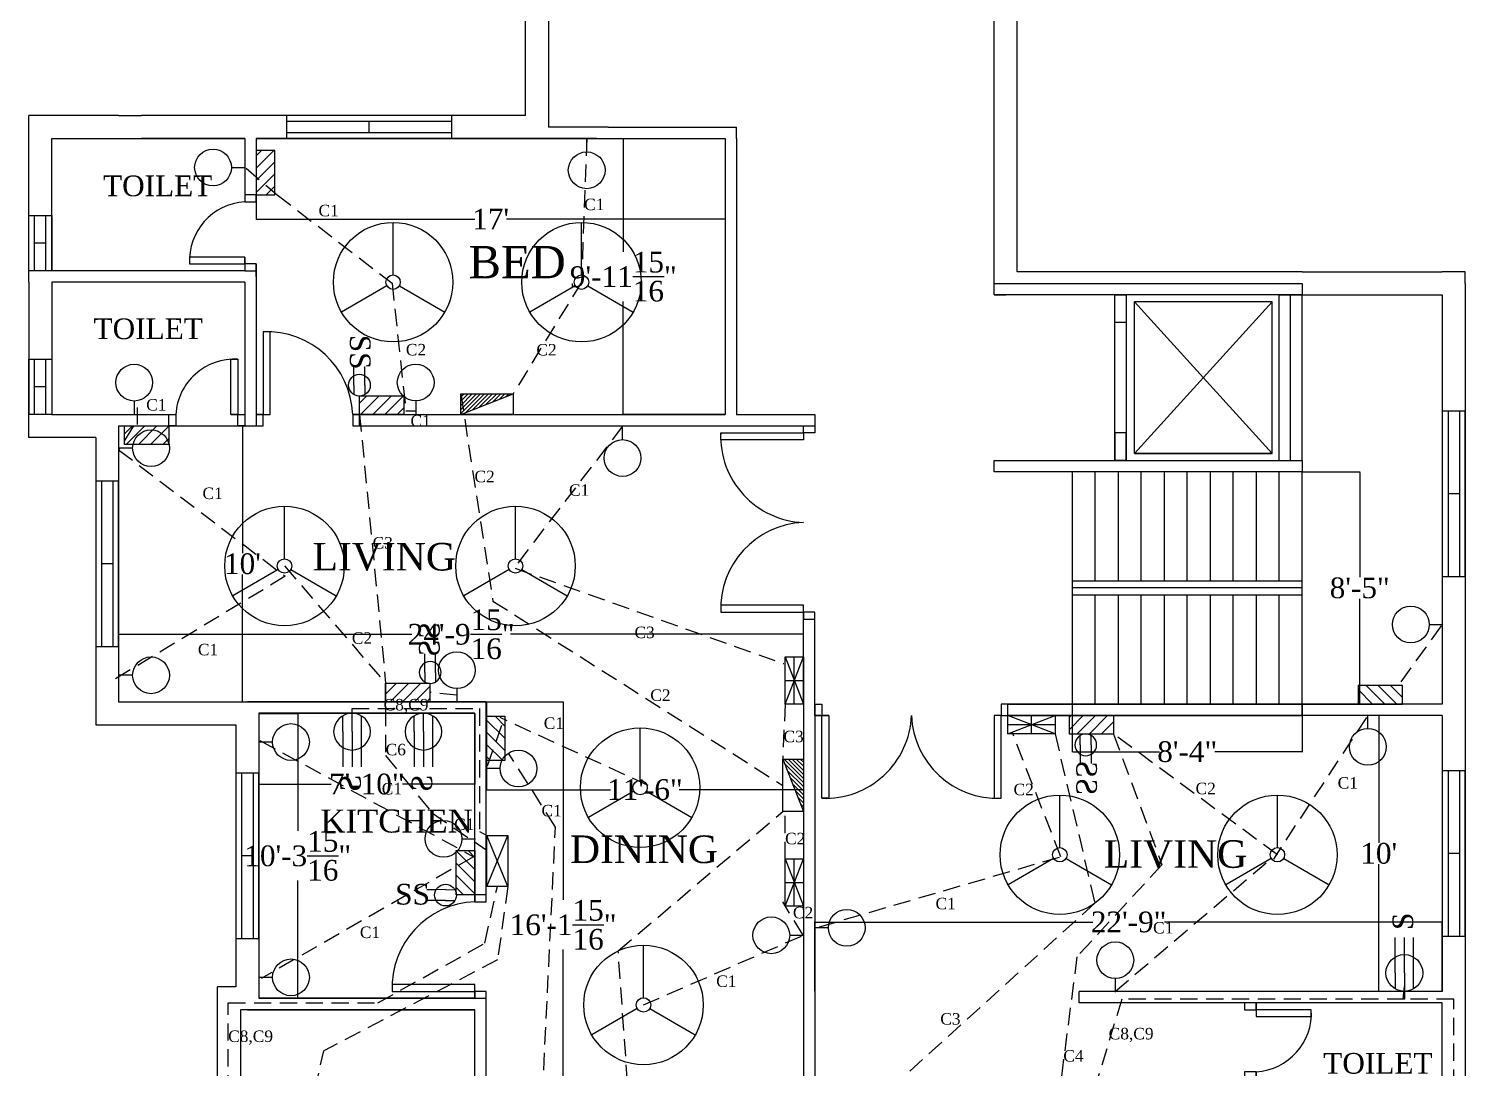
# Model space of a CAD drawing. Header units: inches. Extents: x -3370 to 1282, y -1825 to 213.
# Drawn here: x 56 to 682, y -966 to -514 of the extents above; entities that cross this region are included whole.
import ezdxf

# ---------------------------------------------------------------- set-up
doc = ezdxf.new("R2010")
doc.units = ezdxf.units.IN
doc.header["$MEASUREMENT"] = 0
doc.linetypes.add('HIDDEN', pattern=[0.375, 0.25, -0.125])
for name, color, linetype in [('Conduit', 5, 'HIDDEN'), ('Dimension & text', 7, 'Continuous'), ('Door', 6, 'Continuous'), ('Emergency', 1, 'HIDDEN'), ('Fittings and Fixture', 7, 'Continuous'), ('Window', 30, 'Continuous')]:
    doc.layers.add(name, color=color, linetype=linetype)
doc.styles.get("Standard").update_dxf_attribs({"font": 'Times New Roman.ttf'})
doc.dimstyles.get("Standard").update_dxf_attribs({"dimtxt": 9, "dimasz": 0.18, "dimexe": 0.18, "dimexo": 0.0625, "dimgap": 0.09, "dimtad": 0, "dimtih": 1, "dimtoh": 1, "dimdec": 4, "dimzin": 0, "dimdsep": 46, "dimlunit": 4, "dimtxsty": 'Standard', "dimcen": 0.09, "dimadec": 0, "dimazin": 0, "dimtfac": 1, "dimtdec": 4, "dimtofl": 0, "dimtmove": 0, "dimatfit": 3, "dimfxl": 1, "dimtolj": 1, "dimtzin": 0, "dimarcsym": 0})

# ---------------------------------------------------------------- blocks, each defined once
blk = doc.blocks.new('door_double')
at = {"layer": 'Door'}
for p, q in [((6, 36), (3, 36)), ((3, 36), (3, 0)), ((6, 0), (6, 36)), ((78, 0), (78, 36)), ((78, 36), (81, 36)), ((81, 36), (81, 0)), ((3, 0), (0, 0)), ((0, 0), (0, -5)), ((3, 0), (6, 0)), ((3, -5), (3, 0)), ((81, 0), (78, 0)), ((81, 0), (84, 0)), ((81, -5), (81, 0)), ((84, 0), (84, -5)), ((0, -5), (3, -5)), ((84, -5), (81, -5))]:
    blk.add_line(p, q, dxfattribs=at)
for centre, start, end in [((4.5, -1.5), 2.29061, 92.29061), ((79.5, -1.5), 87.70939, 177.70939)]:
    blk.add_arc(centre, 37.53, start, end, dxfattribs=at)
blk = doc.blocks.new('door_2m')
at = {"layer": 'Door'}
for p, q in [((6, 24), (3, 24)), ((3, 24), (3, 0)), ((6, 0), (6, 24)), ((3, 0), (0, 0)), ((0, 0), (0, -5)), ((3, 0), (6, 0)), ((3, -5), (3, 0)), ((33, 0), (30, 0)), ((30, 0), (30, -5)), ((33, -5), (33, 0)), ((0, -5), (3, -5)), ((30, -5), (33, -5))]:
    blk.add_line(p, q, dxfattribs=at)
blk.add_arc((4.5, -1.5), 25.54, 3.36646, 93.36646, dxfattribs=at)
blk = doc.blocks.new('door_3m')
at = {"layer": 'Door'}
for p, q in [((6, 36), (3, 36)), ((3, 36), (3, 0)), ((6, 0), (6, 36)), ((3, 0), (0, 0)), ((0, 0), (0, -5)), ((3, 0), (6, 0)), ((3, -5), (3, 0)), ((0, -5), (3, -5)), ((45, 0), (42, 0)), ((42, 0), (42, -5)), ((42, -5), (45, -5)), ((45, -5), (45, 0))]:
    blk.add_line(p, q, dxfattribs=at)
blk.add_arc((4.5, -1.5), 37.53, 2.29061, 92.29061, dxfattribs=at)
blk = doc.blocks.new('window_6')
at = {"layer": 'Window'}
for p, q in [((36, 10), (-36, 10)), ((-36, 10), (-36, 0)), ((36, 7.5), (-36, 7.5)), ((0, 2.5), (0, 7.5)), ((36, 5), (36, 10)), ((36, 2.5), (-36, 2.5)), ((-36, 0), (36, 0)), ((36, 0), (36, 5))]:
    blk.add_line(p, q, dxfattribs=at)
blk = doc.blocks.new('door_2')
at = {"layer": 'Door'}
for p, q in [((-6, 0), (-6, 24)), ((-6, 24), (-3, 24)), ((-3, 24), (-3, 0)), ((-33, -5), (-33, 0)), ((-33, 0), (-30, 0)), ((-30, 0), (-30, -5)), ((-3, 0), (-6, 0)), ((-3, 0), (0, 0)), ((-3, -5), (-3, 0)), ((0, 0), (0, -5)), ((-30, -5), (-33, -5)), ((0, -5), (-3, -5))]:
    blk.add_line(p, q, dxfattribs=at)
blk.add_arc((-4.5, -1.5), 25.54, 86.63354, 176.63354, dxfattribs=at)
blk = doc.blocks.new('window_t')
at = {"layer": 'Window'}
for p, q in [((0, 10), (24, 10)), ((0, 5), (0, 10)), ((0, 7.5), (24, 7.5)), ((12, 2.5), (12, 7.5)), ((24, 10), (24, 0)), ((0, 0), (0, 5)), ((0, 2.5), (24, 2.5)), ((24, 0), (0, 0))]:
    blk.add_line(p, q, dxfattribs=at)
blk = doc.blocks.new('*D32')
at = {"layer": 'Defpoints', "color": 0, "transparency": 16777216}
for p in [(155.38, -561.59), (359.38, -561.59), (359.38, -596.58)]:
    blk.add_point(p, dxfattribs=at)
at = {"layer": 'Dimension & text', "color": 0, "lineweight": -2, "transparency": 16777216}
for p, q in [((155.38, -561.65), (155.38, -596.76)), ((359.38, -561.65), (359.38, -596.76)), ((155.56, -596.58), (250.51, -596.58)), ((359.2, -596.58), (264.25, -596.58))]:
    blk.add_line(p, q, dxfattribs=at)
at = {"layer": 'Dimension & text', "color": 0, "transparency": 16777216}
for points in [[(155.56, -596.55), (155.56, -596.61), (155.38, -596.58)], [(359.2, -596.55), (359.2, -596.61), (359.38, -596.58)]]:
    blk.add_solid(points, dxfattribs=at)
at = {"layer": 'Dimension & text', "color": 0, "transparency": 16777216, "insert": (257.38, -596.58), "char_height": 9, "attachment_point": 5}
blk.add_mtext("\\A1;17'", dxfattribs=at)
blk = doc.blocks.new('*D33')
at = {"layer": 'Defpoints', "color": 0, "transparency": 16777216}
for p in [(315.13, -561.65), (359.38, -561.65), (359.38, -681.59)]:
    blk.add_point(p, dxfattribs=at)
at = {"layer": 'Dimension & text', "color": 0, "lineweight": -2, "transparency": 16777216}
for p, q in [((359.32, -561.65), (314.95, -561.65)), ((315.13, -561.83), (315.13, -610.8)), ((315.13, -681.41), (315.13, -632.43)), ((359.32, -681.59), (314.95, -681.59))]:
    blk.add_line(p, q, dxfattribs=at)
at = {"layer": 'Dimension & text', "color": 0, "transparency": 16777216}
for points in [[(315.1, -561.83), (315.16, -561.83), (315.13, -561.65)], [(315.1, -681.41), (315.16, -681.41), (315.13, -681.59)]]:
    blk.add_solid(points, dxfattribs=at)
at = {"layer": 'Dimension & text', "color": 0, "transparency": 16777216, "insert": (315.13, -621.62), "char_height": 9, "attachment_point": 5}
blk.add_mtext('\\A1;9\'-11{\\H1.000000x;\\S15/16;}"', dxfattribs=at)
blk = doc.blocks.new('*D34')
at = {"layer": 'Defpoints', "color": 0, "transparency": 16777216}
for p in [(95.52, -686.59), (95.52, -806.59), (149.37, -806.59)]:
    blk.add_point(p, dxfattribs=at)
at = {"layer": 'Dimension & text', "color": 0, "lineweight": -2, "transparency": 16777216}
for p, q in [((95.58, -686.59), (149.55, -686.59)), ((149.37, -686.77), (149.37, -741.92)), ((149.37, -806.41), (149.37, -751.25)), ((95.58, -806.59), (149.55, -806.59))]:
    blk.add_line(p, q, dxfattribs=at)
at = {"layer": 'Dimension & text', "color": 0, "transparency": 16777216}
for points in [[(149.34, -686.77), (149.4, -686.77), (149.37, -686.59)], [(149.34, -806.41), (149.4, -806.41), (149.37, -806.59)]]:
    blk.add_solid(points, dxfattribs=at)
at = {"layer": 'Dimension & text', "color": 0, "transparency": 16777216, "insert": (149.37, -746.59), "char_height": 9, "attachment_point": 5}
blk.add_mtext("\\A1;10'", dxfattribs=at)
blk = doc.blocks.new('*D35')
at = {"layer": 'Defpoints', "color": 0, "transparency": 16777216}
for p in [(393.52, -777.21), (95.58, -806.59), (393.52, -806.59)]:
    blk.add_point(p, dxfattribs=at)
at = {"layer": 'Dimension & text', "color": 0, "lineweight": -2, "transparency": 16777216}
for p, q in [((95.58, -806.52), (95.58, -777.03)), ((95.76, -777.21), (223.11, -777.21)), ((393.34, -777.21), (265.99, -777.21)), ((393.52, -806.52), (393.52, -777.03))]:
    blk.add_line(p, q, dxfattribs=at)
at = {"layer": 'Dimension & text', "color": 0, "transparency": 16777216}
for points in [[(95.76, -777.18), (95.76, -777.24), (95.58, -777.21)], [(393.34, -777.18), (393.34, -777.24), (393.52, -777.21)]]:
    blk.add_solid(points, dxfattribs=at)
at = {"layer": 'Dimension & text', "color": 0, "transparency": 16777216, "insert": (244.55, -777.21), "char_height": 9, "attachment_point": 5}
blk.add_mtext('\\A1;24\'-9{\\H1.000000x;\\S15/16;}"', dxfattribs=at)
blk = doc.blocks.new('*D36')
at = {"layer": 'Defpoints', "color": 0, "transparency": 16777216}
for p in [(255.52, -806.59), (393.52, -806.59), (393.52, -844.83)]:
    blk.add_point(p, dxfattribs=at)
at = {"layer": 'Dimension & text', "color": 0, "lineweight": -2, "transparency": 16777216}
for p, q in [((255.52, -806.65), (255.52, -845.01)), ((393.52, -806.65), (393.52, -845.01)), ((255.7, -844.83), (309.56, -844.83)), ((393.34, -844.83), (339.48, -844.83))]:
    blk.add_line(p, q, dxfattribs=at)
at = {"layer": 'Dimension & text', "color": 0, "transparency": 16777216}
for points in [[(255.7, -844.8), (255.7, -844.86), (255.52, -844.83)], [(393.34, -844.8), (393.34, -844.86), (393.52, -844.83)]]:
    blk.add_solid(points, dxfattribs=at)
at = {"layer": 'Dimension & text', "color": 0, "transparency": 16777216, "insert": (324.52, -844.83), "char_height": 9, "attachment_point": 5}
blk.add_mtext('\\A1;11\'-6"', dxfattribs=at)
blk = doc.blocks.new('*D37')
at = {"layer": 'Defpoints', "color": 0, "transparency": 16777216}
for p in [(156.52, -811.59), (250.52, -811.59), (250.52, -842.44)]:
    blk.add_point(p, dxfattribs=at)
at = {"layer": 'Dimension & text', "color": 0, "lineweight": -2, "transparency": 16777216}
for p, q in [((156.52, -811.65), (156.52, -842.62)), ((250.52, -811.65), (250.52, -842.62)), ((156.7, -842.44), (188.03, -842.44)), ((250.34, -842.44), (219.01, -842.44))]:
    blk.add_line(p, q, dxfattribs=at)
at = {"layer": 'Dimension & text', "color": 0, "transparency": 16777216}
for points in [[(156.7, -842.41), (156.7, -842.47), (156.52, -842.44)], [(250.34, -842.41), (250.34, -842.47), (250.52, -842.44)]]:
    blk.add_solid(points, dxfattribs=at)
at = {"layer": 'Dimension & text', "color": 0, "transparency": 16777216, "insert": (203.52, -842.44), "char_height": 9, "attachment_point": 5}
blk.add_mtext('\\A1;7\'-10"', dxfattribs=at)
blk = doc.blocks.new('*D38')
at = {"layer": 'Defpoints', "color": 0, "transparency": 16777216}
for p in [(156.52, -811.65), (156.52, -935.59), (173.45, -935.59)]:
    blk.add_point(p, dxfattribs=at)
at = {"layer": 'Dimension & text', "color": 0, "lineweight": -2, "transparency": 16777216}
for p, q in [((156.58, -811.65), (173.63, -811.65)), ((173.45, -811.83), (173.45, -862.81)), ((173.45, -935.41), (173.45, -884.42)), ((156.58, -935.59), (173.63, -935.59))]:
    blk.add_line(p, q, dxfattribs=at)
at = {"layer": 'Dimension & text', "color": 0, "transparency": 16777216}
for points in [[(173.42, -811.83), (173.48, -811.83), (173.45, -811.65)], [(173.42, -935.41), (173.48, -935.41), (173.45, -935.59)]]:
    blk.add_solid(points, dxfattribs=at)
at = {"layer": 'Dimension & text', "color": 0, "transparency": 16777216, "insert": (173.45, -873.62), "char_height": 9, "attachment_point": 5}
blk.add_mtext('\\A1;10\'-3{\\H1.000000x;\\S15/16;}"', dxfattribs=at)
blk = doc.blocks.new('*D39')
at = {"layer": 'Defpoints', "color": 0, "transparency": 16777216}
for p in [(255.52, -806.65), (255.52, -1000.59), (288.92, -1000.59)]:
    blk.add_point(p, dxfattribs=at)
at = {"layer": 'Dimension & text', "color": 0, "lineweight": -2, "transparency": 16777216}
for p, q in [((255.58, -806.65), (289.1, -806.65)), ((288.92, -806.83), (288.92, -892.81)), ((288.92, -1000.41), (288.92, -914.42)), ((255.58, -1000.59), (289.1, -1000.59))]:
    blk.add_line(p, q, dxfattribs=at)
at = {"layer": 'Dimension & text', "color": 0, "transparency": 16777216}
for points in [[(288.89, -806.83), (288.95, -806.83), (288.92, -806.65)], [(288.89, -1000.41), (288.95, -1000.41), (288.92, -1000.59)]]:
    blk.add_solid(points, dxfattribs=at)
at = {"layer": 'Dimension & text', "color": 0, "transparency": 16777216, "insert": (288.92, -903.62), "char_height": 9, "attachment_point": 5}
blk.add_mtext('\\A1;16\'-1{\\H1.000000x;\\S15/16;}"', dxfattribs=at)
blk = doc.blocks.new('*D40')
at = {"layer": 'Defpoints', "color": 0, "transparency": 16777216}
for p in [(671.52, -812.59), (643.85, -932.59), (671.52, -932.59)]:
    blk.add_point(p, dxfattribs=at)
at = {"layer": 'Dimension & text', "color": 0, "lineweight": -2, "transparency": 16777216}
for p, q in [((671.45, -812.59), (643.67, -812.59)), ((643.85, -812.77), (643.85, -867.92)), ((643.85, -932.41), (643.85, -877.25)), ((671.45, -932.59), (643.67, -932.59))]:
    blk.add_line(p, q, dxfattribs=at)
at = {"layer": 'Dimension & text', "color": 0, "transparency": 16777216}
for points in [[(643.82, -812.77), (643.88, -812.77), (643.85, -812.59)], [(643.82, -932.41), (643.88, -932.41), (643.85, -932.59)]]:
    blk.add_solid(points, dxfattribs=at)
at = {"layer": 'Dimension & text', "color": 0, "transparency": 16777216, "insert": (643.85, -872.59), "char_height": 9, "attachment_point": 5}
blk.add_mtext("\\A1;10'", dxfattribs=at)
blk = doc.blocks.new('*D41')
at = {"layer": 'Defpoints', "color": 0, "transparency": 16777216}
for p in [(398.52, -902.43), (398.52, -932.59), (671.52, -932.59)]:
    blk.add_point(p, dxfattribs=at)
at = {"layer": 'Dimension & text', "color": 0, "lineweight": -2, "transparency": 16777216}
for p, q in [((398.52, -932.52), (398.52, -902.25)), ((398.7, -902.43), (519.42, -902.43)), ((671.34, -902.43), (550.61, -902.43)), ((671.52, -932.52), (671.52, -902.25))]:
    blk.add_line(p, q, dxfattribs=at)
at = {"layer": 'Dimension & text', "color": 0, "transparency": 16777216}
for points in [[(398.7, -902.4), (398.7, -902.46), (398.52, -902.43)], [(671.34, -902.4), (671.34, -902.46), (671.52, -902.43)]]:
    blk.add_solid(points, dxfattribs=at)
at = {"layer": 'Dimension & text', "color": 0, "transparency": 16777216, "insert": (535.02, -902.43), "char_height": 9, "attachment_point": 5}
blk.add_mtext('\\A1;22\'-9"', dxfattribs=at)
blk = doc.blocks.new('Fan')
at = {"layer": 'Fittings and Fixture'}
for p, q in [((0, 3.13), (0, 26)), ((-2.71, -1.57), (-22.52, -13)), ((2.71, -1.57), (22.52, -13))]:
    blk.add_line(p, q, dxfattribs=at)
for radius in [26, 3.13]:
    blk.add_circle((0, 0), radius, dxfattribs=at)
blk = doc.blocks.new('Light (Wall Bracket)')
at = {"layer": 'Fittings and Fixture'}
blk.add_line((5.85, 0), (0, 0), dxfattribs=at)
blk.add_circle((13.85, 0), 8, dxfattribs=at)
blk = doc.blocks.new('*D69')
at = {"layer": 'Defpoints', "color": 0, "transparency": 16777216}
for p in [(610.52, -706.59), (610.52, -807.59), (635.58, -807.59)]:
    blk.add_point(p, dxfattribs=at)
at = {"layer": 'Dimension & text', "color": 0, "lineweight": -2, "transparency": 16777216}
for p, q in [((610.58, -706.59), (635.76, -706.59)), ((635.58, -706.77), (635.58, -752.42)), ((635.58, -807.41), (635.58, -761.75)), ((610.58, -807.59), (635.76, -807.59))]:
    blk.add_line(p, q, dxfattribs=at)
at = {"layer": 'Dimension & text', "color": 0, "transparency": 16777216}
for points in [[(635.55, -706.77), (635.61, -706.77), (635.58, -706.59)], [(635.55, -807.41), (635.61, -807.41), (635.58, -807.59)]]:
    blk.add_solid(points, dxfattribs=at)
at = {"layer": 'Dimension & text', "color": 0, "transparency": 16777216, "insert": (635.58, -757.09), "char_height": 9, "attachment_point": 5}
blk.add_mtext('\\A1;8\'-5"', dxfattribs=at)
blk = doc.blocks.new('*D70')
at = {"layer": 'Defpoints', "color": 0, "transparency": 16777216}
for p in [(510.52, -807.59), (610.52, -807.59), (610.52, -828.36)]:
    blk.add_point(p, dxfattribs=at)
at = {"layer": 'Dimension & text', "color": 0, "lineweight": -2, "transparency": 16777216}
for p, q in [((510.52, -807.65), (510.52, -828.54)), ((610.52, -807.65), (610.52, -828.54)), ((510.7, -828.36), (548.5, -828.36)), ((610.34, -828.36), (572.53, -828.36))]:
    blk.add_line(p, q, dxfattribs=at)
at = {"layer": 'Dimension & text', "color": 0, "transparency": 16777216}
for points in [[(510.7, -828.33), (510.7, -828.39), (510.52, -828.36)], [(610.34, -828.33), (610.34, -828.39), (610.52, -828.36)]]:
    blk.add_solid(points, dxfattribs=at)
at = {"layer": 'Dimension & text', "color": 0, "transparency": 16777216, "insert": (560.52, -828.36), "char_height": 9, "attachment_point": 5}
blk.add_mtext('\\A1;8\'-4"', dxfattribs=at)
blk = doc.blocks.new('Switch Board')
at = {"layer": 'Fittings and Fixture', "ltscale": 50}
h = blk.add_hatch(dxfattribs=at)
h.set_pattern_fill('ANSI31', color=256, scale=30)
h.set_pattern_definition([(45, (20.4854, 50.2736), (-2.65165, 2.65165), [])])
h.paths.add_polyline_path([(0, 8.08), (0, 0), (19.27, 0), (19.27, 8.08)])
blk.add_lwpolyline([(0, 8.08), (19.27, 8.08), (19.27, 0), (0, 0)], close=True, dxfattribs=at)
blk = doc.blocks.new('ESDB')
at = {"ltscale": 30}
h = blk.add_hatch(dxfattribs=at)
h.set_pattern_fill('ANSI31', color=256, scale=10)
h.set_pattern_definition([(45, (-1057.3712, 87.1568), (-0.8838835, 0.8838835), [])])
h.paths.add_polyline_path([(0, 9.01), (0, 0), (22.8, 9.01)])
blk.add_line((0, 0), (22.8, 9.01), dxfattribs=at)
blk.add_lwpolyline([(0, 9.01), (22.8, 9.01), (22.8, 0), (0, 0)], close=True, dxfattribs=at)
blk = doc.blocks.new('Socket 2pin SB level')
at = {"ltscale": 30}
for p, q in [((-8.8, 2.21), (-12.75, 2.21)), ((-4.71, 2.26), (-8.8, 2.21)), ((-4.71, 2.26), (-0.56, 2.24)), ((-8.78, -2.48), (-12.82, -2.48)), ((-4.64, -2.48), (-8.78, -2.48)), ((-4.64, -2.48), (-0.57, -2.48))]:
    blk.add_line(p, q, dxfattribs=at)
blk.add_circle((-4.67, -0.11), 4.74, dxfattribs=at)
at = {"layer": 'Fittings and Fixture', "insert": (-26.6, 4.77), "char_height": 9, "width": 15.6517, "attachment_point": 1}
blk.add_mtext('SS', dxfattribs=at)
blk = doc.blocks.new('Socket 3pin')
at = {"layer": 'Fittings and Fixture'}
for p, q in [((8, 0), (0, 0)), ((8, 4), (1.07, 4)), ((8, 4), (23.37, 4)), ((8, 0), (23.37, 0)), ((1.07, -4), (23.37, -4))]:
    blk.add_line(p, q, dxfattribs=at)
blk.add_circle((8, 0), 8, dxfattribs=at)
at = {"layer": 'Fittings and Fixture', "insert": (26.7, 5.16), "char_height": 9, "width": 15.6517, "attachment_point": 1}
blk.add_mtext('S', dxfattribs=at)
blk = doc.blocks.new('Emergency Switch Board')
at = {"ltscale": 30}
for p, q in [((0, 8), (20.5, 0)), ((20.5, 8), (0, 0)), ((10.25, 8), (10.25, 0)), ((0, 4), (20.5, 4))]:
    blk.add_line(p, q, dxfattribs=at)
blk.add_lwpolyline([(0, 8), (20.5, 8), (20.5, 0), (0, 0)], close=True, dxfattribs=at)
blk = doc.blocks.new('SDB')
at = {"ltscale": 30}
for p, q in [((0, 9.26), (22.22, 0)), ((0, 0), (22.22, 9.26))]:
    blk.add_line(p, q, dxfattribs=at)
blk.add_lwpolyline([(0, 9.26), (22.22, 9.26), (22.22, 0), (0, 0)], close=True, dxfattribs=at)

msp = doc.modelspace()

# ---------------------------------------------------------------- linework, layer by layer
for p, q in [((282.51639, -496.58546), (282.51639, -556.58546)), ((476.51639, -624.58546), (476.51639, -496.58546)), ((272.51639, -551.58546), (272.51639, -501.58546)), ((486.51639, -619.58546), (486.51639, -501.58546)), ((95.51639, -551.58546), (56.38339, -551.58546)), ((56.38339, -624.08546), (56.38339, -551.58546)), ((95.51639, -551.58546), (105.51639, -551.58546)), ((272.51639, -551.58546), (105.51639, -551.58546)), ((66.38339, -619.08546), (66.38339, -561.58546)), ((66.38339, -561.58546), (105.51639, -561.58546)), ((105.51639, -561.58546), (105.51639, -561.58546)), ((105.51639, -561.58546), (150.38339, -561.58546)), ((150.38339, -561.58546), (105.51639, -561.58546)), ((150.38339, -561.58546), (150.38339, -589.08546)), ((303.51639, -561.58546), (155.38339, -561.58546)), ((155.38339, -561.58546), (155.38339, -589.08546)), ((155.38339, -561.58546), (359.38339, -561.58546)), ((308.51639, -556.58546), (282.51639, -556.58546)), ((303.51639, -561.58546), (308.51639, -561.58546)), ((308.51639, -556.58546), (364.38339, -556.58546)), ((308.51639, -561.58546), (359.38339, -561.58546)), ((359.38339, -561.58546), (359.38339, -681.58546)), ((364.38339, -561.58546), (364.38339, -556.58546)), ((364.38339, -561.58546), (364.38339, -681.58546)), ((150.38339, -613.08546), (150.38339, -619.08546)), ((155.38339, -616.08546), (155.38339, -681.58546)), ((56.38339, -624.08546), (56.38339, -681.58546)), ((150.38339, -619.08546), (66.38339, -619.08546)), ((150.38339, -624.08546), (66.38339, -624.08546)), ((150.38339, -624.08546), (66.38339, -624.08546)), ((66.38339, -624.08546), (66.38339, -681.58546)), ((150.38339, -624.08546), (150.38339, -681.58546)), ((155.38339, -621.58546), (155.38339, -619.08546)), ((155.38339, -621.58546), (155.38339, -624.08546)), ((476.51639, -624.58546), (481.51639, -624.58546)), ((610.51639, -619.58546), (486.51639, -619.58546)), ((610.51639, -619.58546), (671.51639, -619.58546)), ((681.51639, -619.58546), (671.51639, -619.58546)), ((681.51639, -624.58546), (681.51639, -619.58546)), ((681.51639, -624.58546), (681.51639, -807.58546)), ((476.51639, -629.58546), (481.51639, -629.58546)), ((528.97484, -701.58546), (528.97484, -629.58546)), ((528.97484, -629.58546), (533.97484, -629.58546)), ((533.97484, -629.58546), (533.97484, -701.58546)), ((533.97484, -629.58546), (533.97484, -641.58546)), ((600.51639, -701.58546), (600.51639, -629.58546)), ((600.51639, -629.58546), (610.51639, -629.58546)), ((605.51639, -701.58546), (605.51639, -629.58546)), ((610.51639, -701.58546), (610.51639, -629.58546)), ((610.51639, -629.58546), (671.51639, -629.58546)), ((671.51639, -629.58546), (671.51639, -807.58546)), ((597.51639, -632.58546), (537.51639, -632.58546)), ((537.51639, -698.58546), (537.51639, -632.58546)), ((537.51639, -632.58546), (597.51639, -698.58546)), ((537.51639, -698.58546), (597.51639, -632.58546)), ((597.51639, -698.58546), (597.51639, -632.58546)), ((533.97484, -641.58546), (528.97484, -641.58546)), ((56.38339, -691.58546), (56.38339, -681.58546)), ((66.38339, -681.58546), (100.51639, -681.58546)), ((95.51639, -686.58546), (95.51639, -806.58546)), ((100.51639, -681.58546), (105.51639, -681.58546)), ((100.51639, -686.58546), (105.51639, -686.58546)), ((105.51639, -681.58546), (120.38339, -681.58546)), ((105.51639, -686.58546), (120.38339, -686.58546)), ((144.38339, -681.58546), (150.38339, -681.58546)), ((147.38339, -686.58546), (158.38339, -686.58546)), ((155.38339, -681.58546), (161.38339, -681.58546)), ((197.38339, -681.58546), (261.51639, -681.58546)), ((197.38339, -686.58546), (261.51639, -686.58546)), ((261.51639, -681.58546), (338.51639, -681.58546)), ((261.51639, -686.58546), (338.51639, -686.58546)), ((338.51639, -681.58546), (359.38339, -681.58546)), ((338.51639, -686.58546), (393.51639, -686.58546)), ((364.38339, -681.58546), (393.51639, -681.58546)), ((393.51639, -681.58546), (398.51639, -681.58546)), ((393.51639, -686.58546), (398.51639, -686.58546)), ((398.51639, -681.58546), (398.51639, -686.58546)), ((85.51639, -691.58546), (56.38339, -691.58546)), ((85.51639, -691.58546), (85.51639, -806.58546)), ((393.51639, -689.58546), (393.51639, -692.58546)), ((533.97484, -689.58546), (528.97484, -689.58546)), ((528.97484, -689.58546), (528.97484, -701.58546)), ((533.97484, -701.58546), (533.97484, -689.58546)), ((537.51639, -698.58546), (597.51639, -698.58546)), ((533.97484, -701.58546), (528.97484, -701.58546)), ((600.51639, -701.58546), (610.51639, -701.58546)), ((393.51639, -807.58546), (393.51639, -764.58546)), ((398.51639, -807.58546), (398.51639, -767.58546)), ((85.51639, -806.58546), (85.51639, -811.58546)), ((85.51639, -811.58546), (85.51639, -816.58546)), ((95.51639, -806.58546), (255.51639, -806.58546)), ((156.51639, -811.58546), (250.51639, -811.58546)), ((255.51639, -806.58546), (255.51639, -811.58546)), ((393.51639, -807.58546), (393.51639, -1000.58546)), ((398.51639, -807.58546), (398.51639, -812.58546)), ((398.51639, -812.58546), (398.51639, -1000.58546)), ((398.51639, -812.58546), (401.51639, -812.58546)), ((404.51639, -812.58546), (398.51639, -812.58546)), ((671.51639, -807.58546), (482.51639, -807.58546)), ((671.51639, -812.58546), (482.51639, -812.58546)), ((671.51639, -807.58546), (610.51639, -807.58546)), ((671.51639, -812.58546), (671.51639, -932.58546)), ((681.51639, -807.58546), (681.51639, -1500.58546)), ((85.51639, -816.58546), (90.51639, -816.58546)), ((90.51639, -816.58546), (95.51639, -816.58546)), ((95.51639, -816.58546), (146.51639, -816.58546)), ((138.51639, -1131.58546), (138.51639, -930.58546)), ((146.51639, -930.58546), (138.51639, -930.58546)), ((250.51639, -932.58546), (250.51639, -929.58546)), ((250.51639, -935.58546), (255.51639, -935.58546)), ((671.51639, -932.58546), (513.51639, -932.58546)), ((513.51639, -937.58546), (513.51639, -932.58546)), ((585.51639, -937.58546), (513.51639, -937.58546)), ((585.51639, -937.58546), (513.51639, -937.58546)), ((590.51639, -937.58546), (585.51639, -937.58546)), ((671.51639, -937.58546), (590.51639, -937.58546)), ((590.51639, -940.58546), (590.51639, -943.58546))]:
    msp.add_line(p, q)
at = {"color": 1}
for p, q in [((610.51639, -706.58546), (510.51639, -706.58546)), ((520.51639, -706.58546), (510.51639, -706.58546)), ((510.51639, -706.58546), (510.51639, -807.58546)), ((520.51639, -754.08546), (520.51639, -706.58546)), ((540.51639, -706.58546), (530.51639, -706.58546)), ((530.51639, -706.58546), (530.51639, -754.08546)), ((540.51639, -754.08546), (540.51639, -706.58546)), ((560.51639, -706.58546), (550.51639, -706.58546)), ((550.51639, -706.58546), (550.51639, -754.08546)), ((560.51639, -754.08546), (560.51639, -706.58546)), ((580.51639, -706.58546), (570.51639, -706.58546)), ((570.51639, -706.58546), (570.51639, -754.08546)), ((580.51639, -754.08546), (580.51639, -706.58546)), ((600.51639, -706.58546), (590.51639, -706.58546)), ((590.51639, -706.58546), (590.51639, -754.08546)), ((600.51639, -754.08546), (600.51639, -706.58546)), ((610.51639, -807.58546), (610.51639, -706.58546)), ((610.51639, -754.08546), (510.51639, -754.08546)), ((510.51639, -754.08546), (510.51639, -760.08546)), ((610.51639, -757.08546), (610.51639, -754.08546)), ((610.51639, -757.08546), (510.51639, -757.08546)), ((510.51639, -760.08546), (610.51639, -760.08546)), ((520.51639, -807.58546), (520.51639, -760.08546)), ((530.51639, -760.08546), (530.51639, -807.58546)), ((540.51639, -807.58546), (540.51639, -760.08546)), ((550.51639, -760.08546), (550.51639, -807.58546)), ((560.51639, -807.58546), (560.51639, -760.08546)), ((570.51639, -760.08546), (570.51639, -807.58546)), ((580.51639, -807.58546), (580.51639, -760.08546)), ((590.51639, -760.08546), (590.51639, -807.58546)), ((600.51639, -807.58546), (600.51639, -760.08546)), ((610.51639, -760.08546), (610.51639, -757.08546)), ((610.51639, -807.58546), (482.51639, -807.58546)), ((482.51639, -812.58546), (610.51639, -812.58546)), ((610.51639, -807.58546), (510.51639, -807.58546)), ((530.51639, -807.58546), (520.51639, -807.58546)), ((550.51639, -807.58546), (540.51639, -807.58546)), ((570.51639, -807.58546), (560.51639, -807.58546)), ((590.51639, -807.58546), (580.51639, -807.58546)), ((610.51639, -807.58546), (600.51639, -807.58546)), ((610.51639, -812.58546), (610.51639, -807.58546))]:
    msp.add_line(p, q, dxfattribs=at)
for points in [[(610.51639, -629.58546), (476.51639, -629.58546), (476.51639, -624.58546), (610.51639, -624.58546)], [(610.51639, -706.58546), (476.51639, -706.58546), (476.51639, -701.58546), (610.51639, -701.58546)]]:
    msp.add_lwpolyline(points, close=True, dxfattribs=at)
for points in [[(95.51639, -686.58546), (105.51639, -686.58546)], [(255.51639, -893.58546), (255.51639, -806.58546), (151.51639, -806.58546)], [(250.51639, -893.58546), (250.51639, -811.58546), (156.51639, -811.58546), (156.51639, -935.58546), (250.51639, -935.58546), (250.51639, -929.58546)], [(146.51639, -816.58546), (146.51639, -930.58546)], [(250.51639, -935.58546), (156.51639, -935.58546)], [(255.51639, -940.58546), (255.51639, -932.58546)], [(255.51639, -985.58546), (255.51639, -935.58546)], [(671.51639, -932.58546), (585.51639, -932.58546)], [(585.51639, -937.58546), (585.51639, -940.58546)], [(590.51639, -967.58546), (590.51639, -991.58546), (671.51639, -991.58546), (671.51639, -937.58546), (590.51639, -937.58546), (590.51639, -943.58546)], [(250.51639, -985.58546), (250.51639, -940.58546), (148.51639, -940.58546), (148.51639, -1000.58546), (204.51639, -1000.58546)], [(151.51639, -940.58546), (250.51639, -940.58546)]]:
    msp.add_lwpolyline(points)
at = {"layer": 'Conduit', "ltscale": 30}
for p, q in [((151, -574.5), (164.5, -586)), ((164.5, -586), (214.5, -624.5)), ((214.5, -624.5), (220.5, -680)), ((103.5, -678.5), (103.5, -687)), ((220.5, -680), (225, -680)), ((102, -686.5), (95.5, -697)), ((200.38339, -681.58546), (211.69478, -798.50501)), ((95.5, -697), (168, -752)), ((167.69037, -747.513), (211.69478, -798.50501)), ((168, -752), (93.5, -797)), ((211.69478, -798.50501), (211.69478, -830.00833)), ((242.71414, -803.75341), (230.96882, -802.54524)), ((197.06945, -811.58546), (197.06945, -809.51425)), ((197.06945, -809.51425), (252.54695, -809.51425)), ((252.54695, -809.51425), (252.54695, -863.0655)), ((256, -834.5), (262.5, -816)), ((326, -843), (261.5, -813.5)), ((638.5, -813.5), (598, -875)), ((157, -823.5), (250, -874)), ((599.78212, -873.16063), (528.49706, -820.66591)), ((528.49706, -820.66591), (549.5, -877.5)), ((211.69478, -830.00833), (232.018, -855.0523)), ((285.60877, -861.07289), (265.17628, -828.90622)), ((232.018, -855.0523), (255.51639, -871.03274)), ((278.85524, -1000.58546), (285.60877, -861.07289)), ((252.54695, -863.0655), (255.68249, -864.70976)), ((250, -874), (157.5, -927)), ((529.22982, -932.58546), (597.06785, -874.72771)), ((549.5, -877.5), (512.5, -917.5)), ((254.91384, -911.60377), (260.31047, -886.93015)), ((264.93845, -886.93015), (260.38297, -918.82296)), ((208.35775, -937.60588), (254.91384, -911.60377)), ((260.38297, -918.82296), (184.76548, -958.45115)), ((512.5, -917.5), (497.26042, -1035.77961)), ((654.5, -936), (655, -930.5)), ((655, -930.5), (655, -936)), ((143.16977, -941.13525), (143.16977, -937.60588)), ((143.16977, -937.60588), (208.35775, -937.60588)), ((532, -936), (501.8884, -1035.77961)), ((655, -936), (532, -936)), ((676.5, -936), (654.5, -936)), ((676.5, -940), (676.5, -936)), ((143.16977, -1134.02049), (143.16977, -941.13525)), ((676.5, -996.58546), (676.5, -940)), ((170.91584, -1019.37285), (184.76548, -958.45115))]:
    msp.add_line(p, q, dxfattribs=at)
at = {"layer": 'Door', "color": 1}
for p, q in [((482.51639, -812.58546), (482.51639, -807.58546)), ((482.51639, -807.58546), (610.51639, -807.58546))]:
    msp.add_line(p, q, dxfattribs=at)
at = {"layer": 'Emergency', "ltscale": 30}
for p, q in [((299.19263, -561.58546), (296.93649, -624.03349)), ((296.93649, -624.03349), (267.17204, -672.57739)), ((244.36986, -672.57739), (258.34251, -762.77475)), ((314.79099, -686.68959), (268.21707, -747.513)), ((268, -748.5), (385, -790)), ((258.34251, -762.77475), (384.50831, -842.94929)), ((671, -773.5), (652, -800)), ((385.51639, -807.58546), (384.50831, -831.54821)), ((505.5, -874), (484.37262, -819.86108)), ((503.01639, -820.58546), (520.3212, -894.23233)), ((312.91208, -914.92765), (384.50831, -854.35038)), ((385.51639, -874.95634), (385.51639, -854.35038)), ((400.5, -904.5), (505.5, -874)), ((393.37733, -908.19319), (384.50831, -893.66597)), ((520.3212, -894.23233), (393.28719, -1009.58546)), ((323.90338, -938.49015), (393.37733, -908.19319)), ((322.51639, -1050.58546), (312.91208, -914.92765))]:
    msp.add_line(p, q, dxfattribs=at)
at = {"layer": 'Fittings and Fixture'}
msp.add_line((597.51639, -698.58546), (537.51639, -698.58546), dxfattribs=at)

# ---------------------------------------------------------------- block references
at = {"rotation": 90}
for name, p in [('door_2m', (150.38339, -619.08546)), ('window_t', (66.38339, -619.08546)), ('window_t', (66.38339, -681.58546)), ('door_3m', (250.51639, -935.58546))]:
    msp.add_blockref(name, p, dxfattribs=at)
for name, p in [('door_3m', (155.38339, -681.58546)), ('door_2', (150.38339, -681.58546))]:
    msp.add_blockref(name, p)
at = {"ltscale": 30}
for name, p, rotation in [('Socket 2pin SB level', (200.38339, -673.50501), 270.0000000000018), ('Emergency Switch Board', (393.51639, -807.58546), 90), ('Emergency Switch Board', (503.01639, -812.58546), 180.0000000000001), ('ESDB', (384.50831, -831.54821), 269.9999999999879), ('SDB', (264.93845, -886.93015), 90), ('Emergency Switch Board', (393.51639, -895.45634), 90), ('Socket 3pin', (655, -932.58546), 90)]:
    msp.add_blockref(name, p, dxfattribs=dict(at, rotation=rotation))
for name, p in [('ESDB', (244.36986, -681.58546)), ('Switch Board', (211.69478, -806.58546)), ('Switch Board', (509.22302, -820.66591)), ('Socket 2pin SB level', (242.43594, -890.58546))]:
    msp.add_blockref(name, p, dxfattribs=at)
at = {"ltscale": 30, "xscale": -1}
for name, p, rotation in [('Socket 2pin SB level', (230.96882, -798.50501), 89.99999999999825), ('Socket 3pin', (197.06945, -811.58546), 90), ('Socket 3pin', (228.12439, -811.58546), 90), ('Socket 2pin SB level', (516.47342, -820.66591), 269.9999999999811)]:
    msp.add_blockref(name, p, dxfattribs=dict(at, rotation=rotation))
at = {"layer": 'Conduit', "ltscale": 30, "rotation": 180}
msp.add_blockref('Light (Wall Bracket)', (671.64461, -773), dxfattribs=at)
at = {"layer": 'Conduit', "ltscale": 30, "xscale": -1}
msp.add_blockref('Switch Board', (654.13702, -807.58546), dxfattribs=at)
at = {"layer": 'Door', "rotation": 90}
msp.add_blockref('door_double', (393.51639, -770.58546), dxfattribs=at)
at = {"layer": 'Door', "color": 1}
for name, p, rotation in [('door_double', (482.51639, -812.58546), 180), ('door_2m', (590.51639, -937.58546), 270)]:
    msp.add_blockref(name, p, dxfattribs=dict(at, rotation=rotation))
at = {"layer": 'Fittings and Fixture'}
for p, rotation in [((299.19263, -561.50185), 270), ((150.42943, -574.14164), 180), ((102.30656, -681.58546), 90), ((224.78642, -681.55468), 90), ((314.79099, -686.68959), 270), ((242.71414, -806.67593), 90), ((639.1327, -812.36683), 270), ((250.75441, -866.19869), 180), ((393.37733, -908.19319), 180), ((529.22982, -932.90209), 90)]:
    msp.add_blockref('Light (Wall Bracket)', p, dxfattribs=dict(at, rotation=rotation))
at = {"layer": 'Fittings and Fixture', "ltscale": 50, "xscale": -1, "rotation": 269.9999999999995}
msp.add_blockref('Switch Board', (155.38339, -586.08546), dxfattribs=at)
at = {"layer": 'Fittings and Fixture'}
for name, p in [('Fan', (214.95354, -624.02081)), ('Fan', (296.93649, -624.03349)), ('Light (Wall Bracket)', (95.75746, -696.2885)), ('Fan', (167.69037, -747.513)), ('Fan', (268.21707, -747.513)), ('Light (Wall Bracket)', (95.75746, -795.07725)), ('Light (Wall Bracket)', (156.65407, -824.10434)), ('Fan', (322.4394, -843.93108)), ('Light (Wall Bracket)', (255.62067, -835.65905)), ('Fan', (505.0902, -873.16063)), ('Fan', (599.78212, -873.16063)), ('Light (Wall Bracket)', (398.4957, -904.92069)), ('Fan', (323.90338, -938.49015)), ('Light (Wall Bracket)', (156.65407, -926.49267))]:
    msp.add_blockref(name, p, dxfattribs=at)
at = {"layer": 'Fittings and Fixture', "ltscale": 50}
msp.add_blockref('Switch Board', (200.38339, -681.58546), dxfattribs=at)
for p, rotation in [((117.38339, -686.58546), 180.0000000000005), ((255.51639, -812.86298), 270), ((250.51639, -890.58546), 90.00000000000021)]:
    msp.add_blockref('Switch Board', p, dxfattribs=dict(at, rotation=rotation))
at = {"layer": 'Window'}
msp.add_blockref('window_6', (204.51639, -561.58546), dxfattribs=at)
at = {"layer": 'Window', "rotation": 90}
for p in [(681.51639, -716.08546), (95.51639, -746.58546), (156.51639, -873.58546), (681.51639, -872.58546)]:
    msp.add_blockref('window_6', p, dxfattribs=at)

# ---------------------------------------------------------------- texts
at = {"layer": 'Conduit', "ltscale": 30, "char_height": 5, "attachment_point": 1}
for s, insert in [('C1', (182.5, -590.38825)), ('C2', (220.5, -650.88825)), ('C1', (107.5, -674.88825)), ('C1', (222.5, -681.88825)), ('C1', (132, -713.38825)), ('C3', (206.03908, -734.93349)), ('C1', (130, -781.38825)), ('C2', (196.99505, -776.35932)), ('C8,C9', (210.81988, -805.35619)), ('C1', (280.5, -813.38825)), ('C6', (211.69478, -824.89658)), ('C1', (210, -841.88825)), ('C2', (564.13959, -841.80152)), ('C1', (626, -839.38825)), ('C1', (279.50361, -851.4616)), ('C1', (241.5, -857.38825)), ('C1', (200.5, -904.38825)), ('C1', (545.66192, -902.38825)), ('C8,C9', (143.16977, -949.61436)), ('C8,C9', (526.35606, -948.47284)), ('C4', (506.60466, -958.14404))]:
    msp.add_mtext_dynamic_manual_height_columns(s, width=6, gutter_width=1, heights=[0], dxfattribs=dict(at, insert=insert))
at = {"layer": 'Dimension & text', "attachment_point": 1}
for s, insert, char_height, width in [('TOILET', (88.71599, -577.62121), 9, 45.123414), ('BED', (247.78792, -608.30408), 14, 56.2497337), ('TOILET', (84.58811, -639.8072), 9, 45.123414), ('LIVING', (179.8856, -737.47461), 12, 115.0492539), ('KITCHEN', (183.33088, -853.46916), 10, 71.1429545), ('DINING', (291.91265, -864.74831), 12, 79.0477276), ('LIVING', (524.21083, -866.81605), 12, 115.0492539), ('TOILET', (619.72049, -959.38765), 9, 45.123414)]:
    msp.add_mtext(s, dxfattribs=dict(at, insert=insert, char_height=char_height, width=width))
at = {"layer": 'Emergency', "ltscale": 30, "char_height": 5, "attachment_point": 1}
for s, insert in [('C1', (298.06456, -587.69772)), ('C2', (277.31029, -650.93081)), ('C2', (250.35183, -706.08092)), ('C1', (291.50403, -711.98955)), ('C3', (320, -773.88825)), ('C2', (326.86729, -801.20842)), ('C3', (384.81303, -819.19299)), ('C2', (484.93612, -842.26035)), ('C2', (385.51639, -863.5913)), ('C1', (451, -891.88825)), ('C2', (388.94282, -895.81783)), ('C1', (355.54972, -925.65556)), ('C3', (453.07102, -942.05896))]:
    msp.add_mtext_dynamic_manual_height_columns(s, width=6, gutter_width=1, heights=[0], dxfattribs=dict(at, insert=insert))

# ---------------------------------------------------------------- dimensions: what is measured, and where the dimension line sits
at = {"layer": 'Dimension & text'}
for base, p1, p2, picture, middle in [((359.38339, -596.57718), (155.38339, -561.58546), (359.38339, -561.58546), '*D32', (257.38339, -596.57718)), ((393.51639, -777.21181), (95.57889, -806.58546), (393.51639, -806.58546), '*D35', (244.54764, -777.21181)), ((250.51639, -842.43859), (156.51639, -811.58546), (250.51639, -811.58546), '*D37', (203.51639, -842.43859)), ((393.51639, -844.8322), (255.51639, -806.58546), (393.51639, -806.58546), '*D36', (324.51639, -844.8322)), ((610.51639, -828.35617), (510.51639, -807.58546), (610.51639, -807.58546), '*D70', (560.51639, -828.35617)), ((398.51639, -902.4296), (671.51639, -932.58546), (398.51639, -932.58546), '*D41', (535.01639, -902.4296))]:
    dim = msp.add_linear_dim(base=base, p1=p1, p2=p2, dimstyle='Standard', dxfattribs=at)
    dim.commit()
    dim.dimension.update_dxf_attribs({"geometry": picture, "text_midpoint": middle})
for base, p1, p2, picture, middle in [((315.1287, -561.64796), (359.38339, -681.58546), (359.38339, -561.64796), '*D33', (315.1287, -621.61671)), ((149.36954, -806.58546), (95.51639, -686.58546), (95.51639, -806.58546), '*D34', (149.36954, -746.58546)), ((635.57806, -807.58546), (610.51639, -706.58546), (610.51639, -807.58546), '*D69', (635.57806, -757.08546)), ((173.44975, -935.58546), (156.51639, -811.64796), (156.51639, -935.58546), '*D38', (173.44975, -873.61671)), ((288.91528, -1000.58546), (255.51639, -806.64796), (255.51639, -1000.58546), '*D39', (288.91528, -903.61671)), ((643.84603, -932.58546), (671.51639, -812.58546), (671.51639, -932.58546), '*D40', (643.84603, -872.58546))]:
    dim = msp.add_linear_dim(base=base, p1=p1, p2=p2, angle=90, dimstyle='Standard', dxfattribs=at)
    dim.commit()
    dim.dimension.update_dxf_attribs({"geometry": picture, "text_midpoint": middle})

doc.saveas('drawing.dxf')
